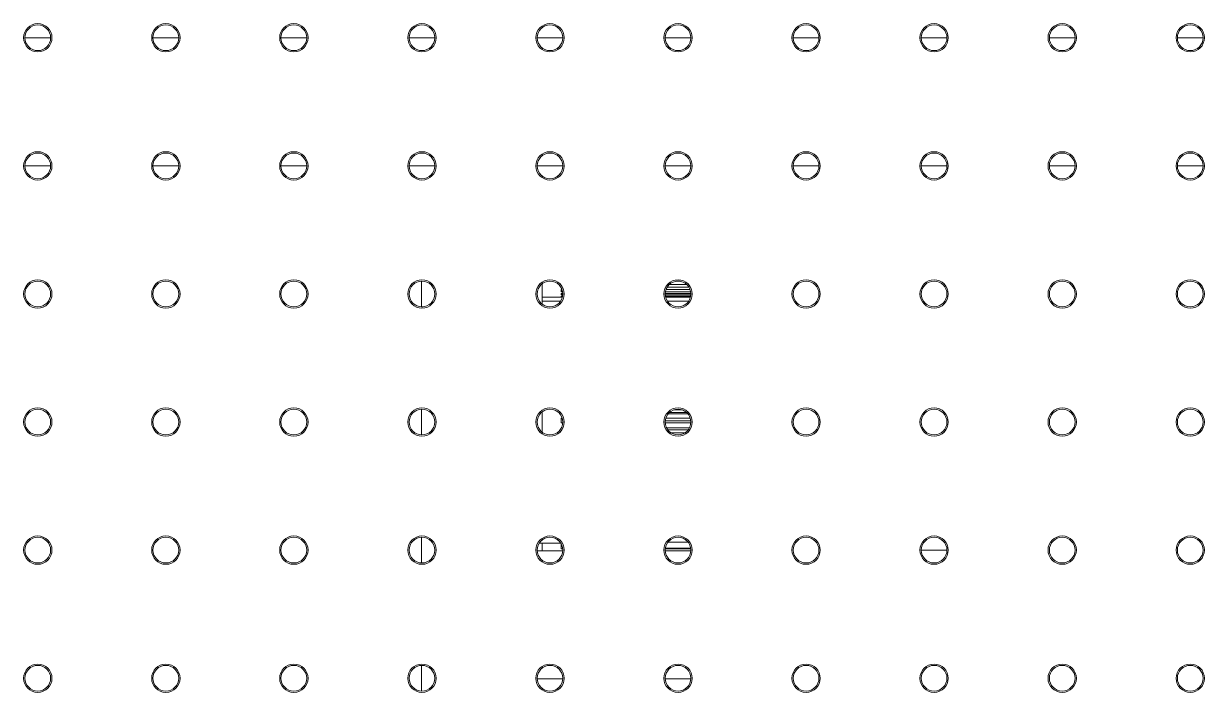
# Model space of a CAD drawing. Header units: millimetres. Extents: x -2048 to 999, y -438 to 438.
# Drawn here: x 550.3 to 784.5, y 162.3 to 294.9 of the extents above; entities that cross this region are included whole.
import ezdxf

# ---------------------------------------------------------------- set-up
doc = ezdxf.new("R2010")
doc.units = ezdxf.units.MM
doc.layers.add('LGV', color=4, linetype='Continuous')

msp = doc.modelspace()

# ---------------------------------------------------------------- linework, layer by layer
at = {"layer": 'LGV', "linetype": 'Continuous', "lineweight": 15}
for p, q in [((550.53, 292.1), (555.64, 292.1)), ((575.93, 292.1), (581.04, 292.1)), ((601.33, 292.1), (606.44, 292.1)), ((626.73, 292.1), (631.84, 292.1)), ((652.13, 292.1), (657.24, 292.1)), ((677.53, 292.1), (682.64, 292.1)), ((702.93, 292.1), (708.04, 292.1)), ((728.33, 292.1), (733.44, 292.1)), ((753.73, 292.1), (758.84, 292.1)), ((779.13, 292.1), (784.24, 292.1)), ((550.53, 266.7), (555.64, 266.7)), ((575.93, 266.7), (581.04, 266.7)), ((601.33, 266.7), (606.44, 266.7)), ((626.73, 266.7), (631.84, 266.7)), ((652.13, 266.7), (657.24, 266.7)), ((677.53, 266.7), (682.64, 266.7)), ((702.93, 266.7), (708.04, 266.7)), ((728.33, 266.7), (733.44, 266.7)), ((753.73, 266.7), (758.84, 266.7)), ((779.13, 266.7), (784.24, 266.7)), ((629.23, 238.75), (629.23, 243.85)), ((680.49, 243.82), (679.68, 243.82)), ((653.11, 243.31), (653.11, 239.29)), ((657.09, 242.16), (656.92, 242.16)), ((656.92, 242.16), (656.92, 241.74)), ((657.2, 241.74), (656.92, 241.74)), ((657.24, 241.38), (656.92, 241.38)), ((656.92, 241.38), (656.92, 241.1)), ((682.64, 241.38), (677.53, 241.38)), ((682.6, 241.74), (677.57, 241.74)), ((682.49, 242.16), (677.68, 242.16)), ((682.25, 242.65), (677.92, 242.65)), ((681.79, 243.2), (678.38, 243.2)), ((653.11, 240.66), (656.92, 240.66)), ((653.11, 239.9), (656.82, 239.9)), ((657.23, 241.1), (656.92, 241.1)), ((657.2, 240.89), (656.92, 240.89)), ((656.92, 240.89), (656.92, 240.75)), ((657.1, 240.89), (656.92, 240.75)), ((657.18, 240.75), (656.92, 240.75)), ((657.16, 240.67), (656.92, 240.67)), ((656.92, 240.67), (656.92, 240.66)), ((682.63, 241.1), (677.54, 241.1)), ((682.6, 240.89), (677.57, 240.89)), ((682.58, 240.75), (677.59, 240.75)), ((682.56, 240.67), (677.61, 240.67)), ((677.95, 239.9), (682.22, 239.9)), ((629.54, 238.76), (629.23, 238.76)), ((629.23, 213.35), (629.23, 218.45)), ((653.11, 217.91), (653.11, 213.89)), ((680.94, 218.31), (679.23, 218.31)), ((657.13, 216.65), (656.92, 216.65)), ((656.92, 216.65), (656.92, 215.74)), ((657.23, 215.74), (656.92, 215.74)), ((682.63, 215.74), (677.54, 215.74)), ((682.62, 216.16), (677.55, 216.16)), ((682.53, 216.65), (677.64, 216.65)), ((682.07, 217.5), (678.1, 217.5)), ((681.81, 217.78), (678.36, 217.78)), ((656.97, 214.77), (656.92, 214.77)), ((656.92, 214.77), (656.96, 214.75)), ((682.37, 214.77), (677.8, 214.77)), ((682.1, 214.33), (678.07, 214.33)), ((681.47, 213.76), (678.7, 213.76)), ((629.23, 187.95), (629.23, 193.05)), ((682.07, 192.11), (678.1, 192.11)), ((657.23, 190.37), (652.14, 190.37)), ((652.52, 191.85), (656.85, 191.85)), ((653.11, 191.85), (653.11, 190.37)), ((656.92, 191.85), (656.92, 190.77)), ((657.22, 190.77), (656.92, 190.77)), ((682.63, 190.37), (677.54, 190.37)), ((682.62, 190.77), (677.55, 190.77)), ((682.6, 190.92), (677.57, 190.92)), ((733.44, 190.5), (728.33, 190.5)), ((629.23, 162.55), (629.23, 167.65)), ((657.23, 164.97), (652.14, 164.97)), ((682.63, 164.97), (677.54, 164.97))]:
    msp.add_line(p, q, dxfattribs=at)
at = {"layer": 'LGV', "linetype": 'Continuous', "lineweight": 15, "flags": 128}
for points in [[(657.16, 241.92), (657.1, 241.88), (656.92, 241.74)], [(657.24, 241.34), (657.1, 241.24), (656.92, 241.1)], [(656.92, 216.65), (657.1, 216.54), (657.17, 216.5)], [(657.22, 190.82), (657.1, 190.81), (656.92, 190.77)]]:
    msp.add_lwpolyline(points, dxfattribs=at)
at = {"layer": 'LGV', "linetype": 'Continuous', "lineweight": 15}
for centre, radius in [((553.09, 292.1), 2.81), ((553.09, 292.1), 2.55), ((578.49, 292.1), 2.81), ((578.49, 292.1), 2.55), ((603.88, 292.1), 2.81), ((603.88, 292.1), 2.55), ((629.29, 292.1), 2.81), ((629.29, 292.1), 2.55), ((654.69, 292.1), 2.81), ((654.69, 292.1), 2.55), ((680.09, 292.1), 2.81), ((680.09, 292.1), 2.55), ((705.49, 292.1), 2.81), ((705.49, 292.1), 2.55), ((730.88, 292.1), 2.81), ((730.88, 292.1), 2.55), ((756.29, 292.1), 2.81), ((756.29, 292.1), 2.55), ((781.69, 292.1), 2.81), ((781.69, 292.1), 2.55), ((553.09, 266.7), 2.81), ((578.49, 266.7), 2.81), ((603.88, 266.7), 2.81), ((629.29, 266.7), 2.81), ((654.69, 266.7), 2.81), ((680.09, 266.7), 2.81), ((705.49, 266.7), 2.81), ((730.88, 266.7), 2.81), ((756.29, 266.7), 2.81), ((781.69, 266.7), 2.81), ((553.09, 266.7), 2.55), ((578.49, 266.7), 2.55), ((603.88, 266.7), 2.55), ((629.29, 266.7), 2.55), ((654.69, 266.7), 2.55), ((680.09, 266.7), 2.55), ((705.49, 266.7), 2.55), ((730.88, 266.7), 2.55), ((756.29, 266.7), 2.55), ((781.69, 266.7), 2.55), ((553.09, 241.3), 2.81), ((553.09, 241.3), 2.55), ((578.49, 241.3), 2.81), ((578.49, 241.3), 2.55), ((603.88, 241.3), 2.81), ((603.88, 241.3), 2.55), ((629.29, 241.3), 2.81), ((629.29, 241.3), 2.55), ((654.69, 241.3), 2.81), ((654.69, 241.3), 2.55), ((680.09, 241.3), 2.81), ((680.09, 241.3), 2.55), ((705.49, 241.3), 2.81), ((705.49, 241.3), 2.55), ((730.88, 241.3), 2.81), ((730.88, 241.3), 2.55), ((756.29, 241.3), 2.81), ((756.29, 241.3), 2.55), ((781.69, 241.3), 2.81), ((781.69, 241.3), 2.55), ((553.09, 215.9), 2.81), ((553.09, 215.9), 2.55), ((578.49, 215.9), 2.81), ((578.49, 215.9), 2.55), ((603.88, 215.9), 2.81), ((603.88, 215.9), 2.55), ((629.29, 215.9), 2.81), ((629.29, 215.9), 2.55), ((654.69, 215.9), 2.81), ((654.69, 215.9), 2.55), ((680.09, 215.9), 2.81), ((680.09, 215.9), 2.55), ((705.49, 215.9), 2.81), ((705.49, 215.9), 2.55), ((730.88, 215.9), 2.81), ((730.88, 215.9), 2.55), ((756.29, 215.9), 2.81), ((756.29, 215.9), 2.55), ((781.69, 215.9), 2.81), ((781.69, 215.9), 2.55), ((553.09, 190.5), 2.81), ((553.09, 190.5), 2.55), ((578.49, 190.5), 2.81), ((578.49, 190.5), 2.55), ((603.88, 190.5), 2.81), ((603.88, 190.5), 2.55), ((629.29, 190.5), 2.81), ((629.29, 190.5), 2.55), ((654.69, 190.5), 2.81), ((654.69, 190.5), 2.55), ((680.09, 190.5), 2.81), ((680.09, 190.5), 2.55), ((705.49, 190.5), 2.81), ((705.49, 190.5), 2.55), ((730.88, 190.5), 2.81), ((730.88, 190.5), 2.55), ((756.29, 190.5), 2.81), ((756.29, 190.5), 2.55), ((781.69, 190.5), 2.81), ((781.69, 190.5), 2.55), ((553.09, 165.1), 2.81), ((553.09, 165.1), 2.55), ((578.49, 165.1), 2.81), ((578.49, 165.1), 2.55), ((603.88, 165.1), 2.81), ((603.88, 165.1), 2.55), ((629.29, 165.1), 2.81), ((629.29, 165.1), 2.55), ((654.69, 165.1), 2.81), ((654.69, 165.1), 2.55), ((680.09, 165.1), 2.81), ((680.09, 165.1), 2.55), ((705.49, 165.1), 2.81), ((705.49, 165.1), 2.55), ((730.88, 165.1), 2.81), ((730.88, 165.1), 2.55), ((756.29, 165.1), 2.81), ((756.29, 165.1), 2.55), ((781.69, 165.1), 2.81), ((781.69, 165.1), 2.55)]:
    msp.add_circle(centre, radius, dxfattribs=at)

doc.saveas('drawing.dxf')
